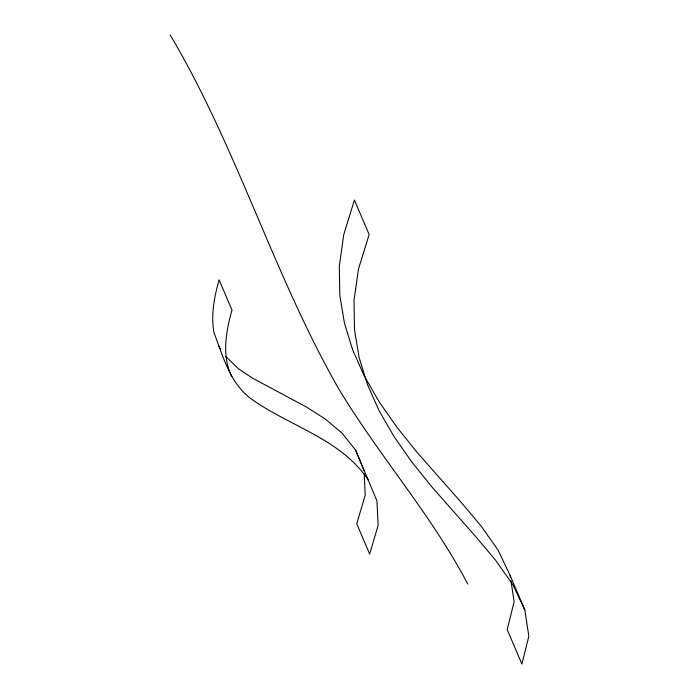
<?xml version="1.0" encoding="UTF-8"?>
<svg xmlns="http://www.w3.org/2000/svg" width="699" height="699" viewBox="0 0 699 699"><rect width="100%" height="100%" fill="white"/><g stroke="black" fill="none" stroke-linecap="round" stroke-linejoin="round"><path stroke-width="1.05" d="M364.205 473.835L365.219 495.084L356.743 523.831L369.649 554.089L378.124 525.351L376.962 500.912L355.634 450.156L342.064 433.118L325.175 418.972L306.546 407.08L252.68 378.246L238.411 368.723L225.847 356.56M368.548 480.414C341.103 438.858 289.989 426.626 251.325 398.98C229.866 383.262 223.103 356.35 213.981 332.724C210.818 314.934 214.235 296.996 219.11 279.853L232.016 310.111C225.864 331.597 221.67 355.625 231.727 376.639M218.813 346.372L220.578 348.923M467.753 584.032C431.397 514.717 379.015 455.783 338.779 388.924C273.711 275.284 237.171 147.734 170.163 34.95M524.835 609.895L510.13 575.426L498.107 550.157L480.685 525.508L460.152 501.148L416.962 452.227L396.997 427.342L379.304 402.056L364.432 376.307L352.724 350.033L344.424 323.095L339.801 295.24L339.321 265.996L343.751 234.637L354.437 200.063L369.133 234.532L358.456 269.106L354.017 300.465L354.507 329.71L359.12 357.565L367.421 384.502L379.129 410.776L394 436.526L411.694 461.812L431.667 486.696L474.848 535.617L495.39 559.978L512.813 584.626L524.835 609.895L528.837 636.221L521.891 664.05L507.194 629.581L514.132 601.752L510.934 580.694M355.634 450.156L364.057 470.654M510.13 575.426L510.453 577.54"/></g></svg>
